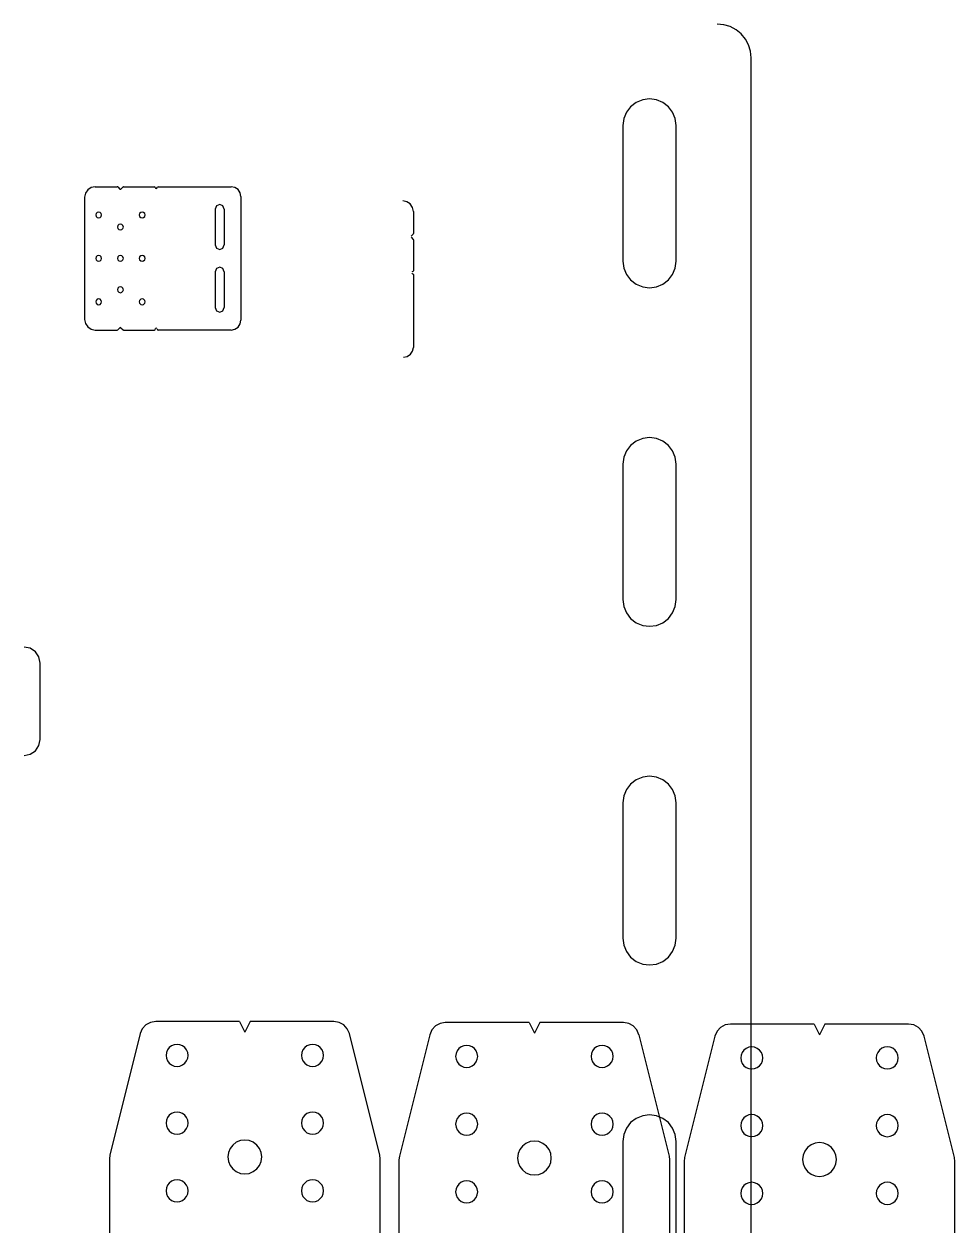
# Model space of a CAD drawing. Extents: x -257 to 298, y -311 to 343.
# Drawn here: x 111.9 to 298.2, y -80.3 to 160.2 of the extents above; entities that cross this region are included whole.
import ezdxf

# ---------------------------------------------------------------- set-up
doc = ezdxf.new("R2010")
doc.units = 0

msp = doc.modelspace()

# ---------------------------------------------------------------- linework, layer by layer
for p, q in [((135.605373, -40.823182), (135.17655, -41.80289)), ((136.311684, -40.056746), (135.605373, -40.823182)), ((137.22654, -39.557409), (136.311684, -40.056746)), ((138.281, -39.379), (137.22654, -39.557409)), ((155.036, -39.3791), (138.281, -39.3791)), ((155.036, -39.3791), (156.10267, -41.51242)), ((157.17, -39.3791), (156.10333, -41.51242)), ((173.924, -39.3791), (157.17, -39.3791)), ((174.97901, -39.557419), (173.92455, -39.37901)), ((175.893866, -40.056756), (174.97901, -39.557419)), ((176.600177, -40.823192), (175.893866, -40.056756)), ((177.029, -41.8029), (176.600177, -40.823192)), ((194.241684, -40.264446), (193.535373, -41.030882)), ((195.15654, -39.765109), (194.241684, -40.264446)), ((196.211, -39.5867), (195.15654, -39.765109)), ((212.966, -39.5868), (196.211, -39.5868)), ((212.966, -39.5868), (214.03267, -41.72012)), ((215.099, -39.5868), (214.03233, -41.72012)), ((231.854, -39.5868), (215.099, -39.5868)), ((232.90801, -39.765119), (231.85355, -39.58671)), ((233.822866, -40.264456), (232.90801, -39.765119)), ((234.529177, -41.030892), (233.822866, -40.264456)), ((251.275684, -40.558446), (250.569373, -41.324882)), ((252.19054, -40.059109), (251.275684, -40.558446)), ((253.245, -39.8807), (252.19054, -40.059109)), ((270, -39.8807), (253.245, -39.8807)), ((270, -39.8807), (271.06667, -42.01402)), ((272.134, -39.8807), (271.06733, -42.01402)), ((288.888, -39.8807), (272.134, -39.8807)), ((289.943017, -40.059122), (288.88856, -39.88071)), ((290.85787, -40.558459), (289.943017, -40.059122)), ((291.564178, -41.324895), (290.85787, -40.558459)), ((135.177, -41.8028), (129.10516, -66.0903)), ((183.101, -66.0903), (177.02916, -41.8028)), ((193.106, -42.0105), (187.03416, -66.298)), ((193.535373, -41.030882), (193.10655, -42.01059)), ((234.958, -42.0106), (234.529177, -41.030892)), ((241.03, -66.2979), (234.95816, -42.0104)), ((250.141, -42.3045), (244.06916, -66.592)), ((250.569373, -41.324882), (250.14055, -42.30459)), ((291.993, -42.3046), (291.564178, -41.324895)), ((298.065, -66.5919), (291.99316, -42.3044)), ((140.424431, -45.576194), (140.348, -46.1523)), ((140.643816, -45.0483), (140.424431, -45.576194)), ((140.991293, -44.59436), (140.643816, -45.0483)), ((141.452, -44.240116), (140.991293, -44.59436)), ((141.989138, -44.018254), (141.452, -44.240116)), ((142.556, -43.9443), (141.989138, -44.018254)), ((143.122862, -44.018254), (142.556, -43.9443)), ((143.66, -44.240116), (143.122862, -44.018254)), ((144.120707, -44.59436), (143.66, -44.240116)), ((144.468184, -45.0483), (144.120707, -44.59436)), ((144.687569, -45.576194), (144.468184, -45.0483)), ((144.764, -46.1523), (144.687569, -45.576194)), ((167.518431, -45.576194), (167.442, -46.1523)), ((167.737816, -45.0483), (167.518431, -45.576194)), ((168.085293, -44.59436), (167.737816, -45.0483)), ((168.546, -44.240116), (168.085293, -44.59436)), ((169.083138, -44.018254), (168.546, -44.240116)), ((169.65, -43.9443), (169.083138, -44.018254)), ((170.216862, -44.018254), (169.65, -43.9443)), ((170.754, -44.240116), (170.216862, -44.018254)), ((171.214707, -44.59436), (170.754, -44.240116)), ((171.562184, -45.0483), (171.214707, -44.59436)), ((171.781569, -45.576194), (171.562184, -45.0483)), ((171.858, -46.1523), (171.781569, -45.576194)), ((198.573816, -45.256), (198.354431, -45.783894)), ((198.921293, -44.80206), (198.573816, -45.256)), ((199.382, -44.447816), (198.921293, -44.80206)), ((199.919138, -44.225954), (199.382, -44.447816)), ((200.486, -44.152), (199.919138, -44.225954)), ((201.052862, -44.225954), (200.486, -44.152)), ((201.59, -44.447816), (201.052862, -44.225954)), ((202.050707, -44.80206), (201.59, -44.447816)), ((202.398184, -45.256), (202.050707, -44.80206)), ((202.617569, -45.783894), (202.398184, -45.256)), ((225.666816, -45.256), (225.447431, -45.783894)), ((226.014293, -44.80206), (225.666816, -45.256)), ((226.475, -44.447816), (226.014293, -44.80206)), ((227.012138, -44.225954), (226.475, -44.447816)), ((227.579, -44.152), (227.012138, -44.225954)), ((228.145862, -44.225954), (227.579, -44.152)), ((228.683, -44.447816), (228.145862, -44.225954)), ((229.143707, -44.80206), (228.683, -44.447816)), ((229.491184, -45.256), (229.143707, -44.80206)), ((229.710569, -45.783894), (229.491184, -45.256)), ((255.607816, -45.55), (255.388431, -46.077894)), ((255.955293, -45.09606), (255.607816, -45.55)), ((256.416, -44.741816), (255.955293, -45.09606)), ((256.953138, -44.519954), (256.416, -44.741816)), ((257.52, -44.446), (256.953138, -44.519954)), ((258.086862, -44.519954), (257.52, -44.446)), ((258.624, -44.741816), (258.086862, -44.519954)), ((259.084707, -45.09606), (258.624, -44.741816)), ((259.432184, -45.55), (259.084707, -45.09606)), ((259.651569, -46.077894), (259.432184, -45.55)), ((282.700238, -45.54801), (282.481403, -46.076955)), ((283.04761, -45.093033), (282.700238, -45.54801)), ((283.508634, -44.737892), (283.04761, -45.093033)), ((284.046392, -44.515441), (283.508634, -44.737892)), ((284.613995, -44.441291), (284.046392, -44.515441)), ((285.181598, -44.515441), (284.613995, -44.441291)), ((285.719356, -44.737892), (285.181598, -44.515441)), ((286.18038, -45.093033), (285.719356, -44.737892)), ((286.527752, -45.54801), (286.18038, -45.093033)), ((286.746587, -46.076955), (286.527752, -45.54801)), ((140.348, -46.1523), (140.424431, -46.728406)), ((140.424431, -46.728406), (140.643816, -47.2563)), ((140.643816, -47.2563), (140.991293, -47.71024)), ((140.991293, -47.71024), (141.452, -48.064484)), ((141.452, -48.064484), (141.989138, -48.286346)), ((143.122862, -48.286346), (143.66, -48.064484)), ((143.66, -48.064484), (144.120707, -47.71024)), ((144.120707, -47.71024), (144.468184, -47.2563)), ((144.468184, -47.2563), (144.687569, -46.728406)), ((144.687569, -46.728406), (144.764, -46.1523)), ((144.764, -46.1523), (144.764, -46.1523)), ((167.442, -46.1523), (167.518431, -46.728406)), ((167.518431, -46.728406), (167.737816, -47.2563)), ((167.737816, -47.2563), (168.085293, -47.71024)), ((168.085293, -47.71024), (168.546, -48.064484)), ((168.546, -48.064484), (169.083138, -48.286346)), ((170.216862, -48.286346), (170.754, -48.064484)), ((170.754, -48.064484), (171.214707, -47.71024)), ((171.214707, -47.71024), (171.562184, -47.2563)), ((171.562184, -47.2563), (171.781569, -46.728406)), ((171.781569, -46.728406), (171.858, -46.1523)), ((171.858, -46.1523), (171.858, -46.1523)), ((198.354431, -45.783894), (198.278, -46.36)), ((198.278, -46.36), (198.354431, -46.936106)), ((198.354431, -46.936106), (198.573816, -47.464)), ((198.573816, -47.464), (198.921293, -47.91794)), ((198.921293, -47.91794), (199.382, -48.272184)), ((201.59, -48.272184), (202.050707, -47.91794)), ((202.050707, -47.91794), (202.398184, -47.464)), ((202.398184, -47.464), (202.617569, -46.936106)), ((202.694, -46.36), (202.617569, -45.783894)), ((202.617569, -46.936106), (202.694, -46.36)), ((202.694, -46.36), (202.694, -46.36)), ((225.447431, -45.783894), (225.371, -46.36)), ((225.371, -46.36), (225.447431, -46.936106)), ((225.447431, -46.936106), (225.666816, -47.464)), ((225.666816, -47.464), (226.014293, -47.91794)), ((226.014293, -47.91794), (226.475, -48.272184)), ((228.683, -48.272184), (229.143707, -47.91794)), ((229.143707, -47.91794), (229.491184, -47.464)), ((229.491184, -47.464), (229.710569, -46.936106)), ((229.787, -46.36), (229.710569, -45.783894)), ((229.710569, -46.936106), (229.787, -46.36)), ((229.787, -46.36), (229.787, -46.36)), ((255.388431, -46.077894), (255.312, -46.654)), ((255.312, -46.654), (255.388431, -47.230106)), ((255.388431, -47.230106), (255.607816, -47.758)), ((255.607816, -47.758), (255.955293, -48.21194)), ((259.084707, -48.21194), (259.432184, -47.758)), ((259.432184, -47.758), (259.651569, -47.230106)), ((259.728, -46.654), (259.651569, -46.077894)), ((259.651569, -47.230106), (259.728, -46.654)), ((259.728, -46.654), (259.728, -46.654)), ((282.481403, -46.076955), (282.40599, -46.654)), ((282.40599, -46.654), (282.481403, -47.231045)), ((282.481403, -47.231045), (282.700238, -47.75999)), ((282.700238, -47.75999), (283.04761, -48.214967)), ((286.18038, -48.214967), (286.527752, -47.75999)), ((286.527752, -47.75999), (286.746587, -47.231045)), ((286.822, -46.654), (286.746587, -46.076955)), ((286.746587, -47.231045), (286.822, -46.654)), ((286.822, -46.654), (286.822, -46.654)), ((141.989138, -48.286346), (142.556, -48.3603)), ((142.556, -48.3603), (143.122862, -48.286346)), ((169.083138, -48.286346), (169.65, -48.3603)), ((169.65, -48.3603), (170.216862, -48.286346)), ((199.382, -48.272184), (199.919138, -48.494046)), ((199.919138, -48.494046), (200.486, -48.568)), ((200.486, -48.568), (201.052862, -48.494046)), ((201.052862, -48.494046), (201.59, -48.272184)), ((226.475, -48.272184), (227.012138, -48.494046)), ((227.012138, -48.494046), (227.579, -48.568)), ((227.579, -48.568), (228.145862, -48.494046)), ((228.145862, -48.494046), (228.683, -48.272184)), ((255.955293, -48.21194), (256.416, -48.566184)), ((256.416, -48.566184), (256.953138, -48.788046)), ((256.953138, -48.788046), (257.52, -48.862)), ((257.52, -48.862), (258.086862, -48.788046)), ((258.086862, -48.788046), (258.624, -48.566184)), ((258.624, -48.566184), (259.084707, -48.21194)), ((283.04761, -48.214967), (283.508634, -48.570108)), ((283.508634, -48.570108), (284.046392, -48.792559)), ((284.046392, -48.792559), (284.613995, -48.866709)), ((284.613995, -48.866709), (285.181598, -48.792559)), ((285.181598, -48.792559), (285.719356, -48.570108)), ((285.719356, -48.570108), (286.18038, -48.214967)), ((141.989138, -57.564954), (141.452, -57.786816)), ((142.556, -57.491), (141.989138, -57.564954)), ((143.122862, -57.564954), (142.556, -57.491)), ((143.66, -57.786816), (143.122862, -57.564954)), ((169.083138, -57.564954), (168.546, -57.786816)), ((169.65, -57.491), (169.083138, -57.564954)), ((170.216862, -57.564954), (169.65, -57.491)), ((170.754, -57.786816), (170.216862, -57.564954)), ((200.486, -57.6987), (199.919138, -57.772654)), ((201.052862, -57.772654), (200.486, -57.6987)), ((227.579, -57.6987), (227.012138, -57.772654)), ((228.145862, -57.772654), (227.579, -57.6987)), ((140.424431, -59.122894), (140.348, -59.699)), ((140.348, -59.699), (140.424431, -60.275106)), ((140.643816, -58.595), (140.424431, -59.122894)), ((140.991293, -58.14106), (140.643816, -58.595)), ((141.452, -57.786816), (140.991293, -58.14106)), ((144.120707, -58.14106), (143.66, -57.786816)), ((144.468184, -58.595), (144.120707, -58.14106)), ((144.687569, -59.122894), (144.468184, -58.595)), ((144.764, -59.699), (144.687569, -59.122894)), ((144.687569, -60.275106), (144.764, -59.699)), ((144.764, -59.699), (144.764, -59.699)), ((167.518431, -59.122894), (167.442, -59.699)), ((167.442, -59.699), (167.518431, -60.275106)), ((167.737816, -58.595), (167.518431, -59.122894)), ((168.085293, -58.14106), (167.737816, -58.595)), ((168.546, -57.786816), (168.085293, -58.14106)), ((171.214707, -58.14106), (170.754, -57.786816)), ((171.562184, -58.595), (171.214707, -58.14106)), ((171.781569, -59.122894), (171.562184, -58.595)), ((171.858, -59.699), (171.781569, -59.122894)), ((171.781569, -60.275106), (171.858, -59.699)), ((171.858, -59.699), (171.858, -59.699)), ((198.354431, -59.330594), (198.278, -59.9067)), ((198.278, -59.9067), (198.354431, -60.482806)), ((198.573816, -58.8027), (198.354431, -59.330594)), ((198.921293, -58.34876), (198.573816, -58.8027)), ((199.382, -57.994516), (198.921293, -58.34876)), ((199.919138, -57.772654), (199.382, -57.994516)), ((201.59, -57.994516), (201.052862, -57.772654)), ((202.050707, -58.34876), (201.59, -57.994516)), ((202.398184, -58.8027), (202.050707, -58.34876)), ((202.617569, -59.330594), (202.398184, -58.8027)), ((202.694, -59.9067), (202.617569, -59.330594)), ((202.617569, -60.482806), (202.694, -59.9067)), ((202.694, -59.9067), (202.694, -59.9067)), ((225.447431, -59.330594), (225.371, -59.9067)), ((225.371, -59.9067), (225.447431, -60.482806)), ((225.666816, -58.8027), (225.447431, -59.330594)), ((226.014293, -58.34876), (225.666816, -58.8027)), ((226.475, -57.994516), (226.014293, -58.34876)), ((227.012138, -57.772654), (226.475, -57.994516)), ((228.683, -57.994516), (228.145862, -57.772654)), ((229.143707, -58.34876), (228.683, -57.994516)), ((229.491184, -58.8027), (229.143707, -58.34876)), ((229.710569, -59.330594), (229.491184, -58.8027)), ((229.787, -59.9067), (229.710569, -59.330594)), ((229.710569, -60.482806), (229.787, -59.9067)), ((229.787, -59.9067), (229.787, -59.9067)), ((255.388431, -59.624494), (255.312, -60.2006)), ((255.607816, -59.0966), (255.388431, -59.624494)), ((255.955293, -58.64266), (255.607816, -59.0966)), ((256.416, -58.288416), (255.955293, -58.64266)), ((256.953138, -58.066554), (256.416, -58.288416)), ((257.52, -57.9926), (256.953138, -58.066554)), ((258.086862, -58.066554), (257.52, -57.9926)), ((258.624, -58.288416), (258.086862, -58.066554)), ((259.084707, -58.64266), (258.624, -58.288416)), ((259.432184, -59.0966), (259.084707, -58.64266)), ((259.651569, -59.624494), (259.432184, -59.0966)), ((259.728, -60.2006), (259.651569, -59.624494)), ((282.481403, -59.623555), (282.40599, -60.2006)), ((282.700238, -59.09461), (282.481403, -59.623555)), ((283.04761, -58.639633), (282.700238, -59.09461)), ((283.508634, -58.284492), (283.04761, -58.639633)), ((284.046392, -58.062041), (283.508634, -58.284492)), ((284.613995, -57.987891), (284.046392, -58.062041)), ((285.181598, -58.062041), (284.613995, -57.987891)), ((285.719356, -58.284492), (285.181598, -58.062041)), ((286.18038, -58.639633), (285.719356, -58.284492)), ((286.527752, -59.09461), (286.18038, -58.639633)), ((286.746587, -59.623555), (286.527752, -59.09461)), ((286.822, -60.2006), (286.746587, -59.623555)), ((140.424431, -60.275106), (140.643816, -60.803)), ((140.643816, -60.803), (140.991293, -61.25694)), ((140.991293, -61.25694), (141.452, -61.611184)), ((141.452, -61.611184), (141.989138, -61.833046)), ((141.989138, -61.833046), (142.556, -61.907)), ((142.556, -61.907), (143.122862, -61.833046)), ((143.122862, -61.833046), (143.66, -61.611184)), ((143.66, -61.611184), (144.120707, -61.25694)), ((144.120707, -61.25694), (144.468184, -60.803)), ((144.468184, -60.803), (144.687569, -60.275106)), ((167.518431, -60.275106), (167.737816, -60.803)), ((167.737816, -60.803), (168.085293, -61.25694)), ((168.085293, -61.25694), (168.546, -61.611184)), ((168.546, -61.611184), (169.083138, -61.833046)), ((169.083138, -61.833046), (169.65, -61.907)), ((169.65, -61.907), (170.216862, -61.833046)), ((170.216862, -61.833046), (170.754, -61.611184)), ((170.754, -61.611184), (171.214707, -61.25694)), ((171.214707, -61.25694), (171.562184, -60.803)), ((171.562184, -60.803), (171.781569, -60.275106)), ((198.354431, -60.482806), (198.573816, -61.0107)), ((198.573816, -61.0107), (198.921293, -61.46464)), ((198.921293, -61.46464), (199.382, -61.818884)), ((199.382, -61.818884), (199.919138, -62.040746)), ((199.919138, -62.040746), (200.486, -62.1147)), ((200.486, -62.1147), (201.052862, -62.040746)), ((201.052862, -62.040746), (201.59, -61.818884)), ((201.59, -61.818884), (202.050707, -61.46464)), ((202.050707, -61.46464), (202.398184, -61.0107)), ((202.398184, -61.0107), (202.617569, -60.482806)), ((225.447431, -60.482806), (225.666816, -61.0107)), ((225.666816, -61.0107), (226.014293, -61.46464)), ((226.014293, -61.46464), (226.475, -61.818884)), ((226.475, -61.818884), (227.012138, -62.040746)), ((227.012138, -62.040746), (227.579, -62.1147)), ((227.579, -62.1147), (228.145862, -62.040746)), ((228.145862, -62.040746), (228.683, -61.818884)), ((228.683, -61.818884), (229.143707, -61.46464)), ((229.143707, -61.46464), (229.491184, -61.0107)), ((229.491184, -61.0107), (229.710569, -60.482806)), ((255.312, -60.2006), (255.388431, -60.776706)), ((255.388431, -60.776706), (255.607816, -61.3046)), ((255.607816, -61.3046), (255.955293, -61.75854)), ((255.955293, -61.75854), (256.416, -62.112784)), ((256.416, -62.112784), (256.953138, -62.334646)), ((256.953138, -62.334646), (257.52, -62.4086)), ((257.52, -62.4086), (258.086862, -62.334646)), ((258.086862, -62.334646), (258.624, -62.112784)), ((258.624, -62.112784), (259.084707, -61.75854)), ((259.084707, -61.75854), (259.432184, -61.3046)), ((259.432184, -61.3046), (259.651569, -60.776706)), ((259.651569, -60.776706), (259.728, -60.2006)), ((259.728, -60.2006), (259.728, -60.2006)), ((282.40599, -60.2006), (282.481403, -60.777645)), ((282.481403, -60.777645), (282.700238, -61.30659)), ((282.700238, -61.30659), (283.04761, -61.761567)), ((283.04761, -61.761567), (283.508634, -62.116708)), ((283.508634, -62.116708), (284.046392, -62.339159)), ((284.046392, -62.339159), (284.613995, -62.413309)), ((284.613995, -62.413309), (285.181598, -62.339159)), ((285.181598, -62.339159), (285.719356, -62.116708)), ((285.719356, -62.116708), (286.18038, -61.761567)), ((286.18038, -61.761567), (286.527752, -61.30659)), ((286.527752, -61.30659), (286.746587, -60.777645)), ((286.746587, -60.777645), (286.822, -60.2006)), ((286.822, -60.2006), (286.822, -60.2006)), ((153.170401, -64.77897), (152.833906, -65.588661)), ((153.703366, -64.082711), (153.170401, -64.77897)), ((154.410005, -63.539366), (153.703366, -64.082711)), ((155.233875, -63.199072), (154.410005, -63.539366)), ((156.103335, -63.08564), (155.233875, -63.199072)), ((156.972795, -63.199072), (156.103335, -63.08564)), ((157.796665, -63.539366), (156.972795, -63.199072)), ((158.503304, -64.082711), (157.796665, -63.539366)), ((159.036269, -64.77897), (158.503304, -64.082711)), ((159.372766, -65.588661), (159.036269, -64.77897)), ((211.632366, -64.290411), (211.099401, -64.98667)), ((212.339005, -63.747066), (211.632366, -64.290411)), ((213.162875, -63.406772), (212.339005, -63.747066)), ((214.032335, -63.29334), (213.162875, -63.406772)), ((214.901795, -63.406772), (214.032335, -63.29334)), ((215.725665, -63.747066), (214.901795, -63.406772)), ((216.432304, -64.290411), (215.725665, -63.747066)), ((216.965269, -64.98667), (216.432304, -64.290411)), ((268.667354, -64.584404), (268.134388, -65.280665)), ((269.373995, -64.041058), (268.667354, -64.584404)), ((270.197867, -63.700762), (269.373995, -64.041058)), ((271.06733, -63.58733), (270.197867, -63.700762)), ((271.936793, -63.700762), (271.06733, -63.58733)), ((272.760665, -64.041058), (271.936793, -63.700762)), ((273.467306, -64.584404), (272.760665, -64.041058)), ((274.000272, -65.280665), (273.467306, -64.584404)), ((129.105, -66.0902), (129.009457, -66.866311)), ((129.01, -66.8664), (129.01, -144.552)), ((152.833906, -65.588661), (152.716675, -66.4723)), ((152.716675, -66.4723), (152.833907, -67.355939)), ((159.49, -66.4723), (159.372766, -65.588661)), ((159.372767, -67.355939), (159.489998, -66.4723)), ((159.489998, -66.4723), (159.49, -66.4723)), ((183.196, -66.8663), (183.100457, -66.090189)), ((183.196, -144.552), (183.196, -66.8664)), ((186.939, -67.0741), (186.939, -144.76)), ((187.035, -66.2978), (186.939457, -67.07391)), ((210.762906, -65.796361), (210.645675, -66.68)), ((210.645675, -66.68), (210.762907, -67.563639)), ((211.099401, -64.98667), (210.762906, -65.796361)), ((217.301766, -65.796361), (216.965269, -64.98667)), ((217.419, -66.68), (217.301766, -65.796361)), ((217.301767, -67.563639), (217.418998, -66.68)), ((217.418998, -66.68), (217.419, -66.68)), ((241.126, -67.0739), (241.030454, -66.29779)), ((241.126, -144.76), (241.126, -67.0741)), ((244.069, -66.5918), (243.973457, -67.367911)), ((267.797891, -66.090358), (267.68066, -66.974)), ((267.68066, -66.974), (267.797891, -67.857642)), ((268.134388, -65.280665), (267.797891, -66.090358)), ((274.336769, -66.090358), (274.000272, -65.280665)), ((274.454, -66.974), (274.336769, -66.090358)), ((274.336769, -67.857642), (274.454, -66.974)), ((274.454, -66.974), (274.454, -66.974)), ((298.16, -67.3679), (298.06444, -66.591789)), ((152.833907, -67.355939), (153.170404, -68.16563)), ((153.170404, -68.16563), (153.703369, -68.861889)), ((153.703369, -68.861889), (154.410008, -69.405234)), ((154.410008, -69.405234), (155.233877, -69.745528)), ((156.972798, -69.745528), (157.796668, -69.405234)), ((157.796668, -69.405234), (158.503306, -68.861889)), ((158.503306, -68.861889), (159.036271, -68.16563)), ((159.036271, -68.16563), (159.372767, -67.355939)), ((210.762907, -67.563639), (211.099404, -68.37333)), ((211.099404, -68.37333), (211.632369, -69.069589)), ((211.632369, -69.069589), (212.339008, -69.612934)), ((212.339008, -69.612934), (213.162877, -69.953228)), ((214.901798, -69.953228), (215.725668, -69.612934)), ((215.725668, -69.612934), (216.432306, -69.069589)), ((216.432306, -69.069589), (216.965271, -68.37333)), ((216.965271, -68.37333), (217.301767, -67.563639)), ((243.974, -67.368), (243.974, -145.054)), ((267.797891, -67.857642), (268.134388, -68.667335)), ((268.134388, -68.667335), (268.667354, -69.363596)), ((268.667354, -69.363596), (269.373995, -69.906942)), ((272.760665, -69.906942), (273.467306, -69.363596)), ((273.467306, -69.363596), (274.000272, -68.667335)), ((274.000272, -68.667335), (274.336769, -67.857642)), ((298.16, -145.054), (298.16, -67.368)), ((140.991293, -71.68776), (140.643816, -72.1417)), ((141.452, -71.333516), (140.991293, -71.68776)), ((141.989138, -71.111654), (141.452, -71.333516)), ((142.556, -71.0377), (141.989138, -71.111654)), ((143.122862, -71.111654), (142.556, -71.0377)), ((143.66, -71.333516), (143.122862, -71.111654)), ((144.120707, -71.68776), (143.66, -71.333516)), ((144.468184, -72.1417), (144.120707, -71.68776)), ((155.233877, -69.745528), (156.103338, -69.85896)), ((156.103338, -69.85896), (156.972798, -69.745528)), ((168.085293, -71.68776), (167.737816, -72.1417)), ((168.546, -71.333516), (168.085293, -71.68776)), ((169.083138, -71.111654), (168.546, -71.333516)), ((169.65, -71.0377), (169.083138, -71.111654)), ((170.216862, -71.111654), (169.65, -71.0377)), ((170.754, -71.333516), (170.216862, -71.111654)), ((171.214707, -71.68776), (170.754, -71.333516)), ((171.562184, -72.1417), (171.214707, -71.68776)), ((198.921293, -71.89536), (198.573816, -72.3493)), ((199.382, -71.541116), (198.921293, -71.89536)), ((199.919138, -71.319254), (199.382, -71.541116)), ((200.486, -71.2453), (199.919138, -71.319254)), ((201.052862, -71.319254), (200.486, -71.2453)), ((201.59, -71.541116), (201.052862, -71.319254)), ((202.050707, -71.89536), (201.59, -71.541116)), ((202.398184, -72.3493), (202.050707, -71.89536)), ((213.162877, -69.953228), (214.032338, -70.06666)), ((214.032338, -70.06666), (214.901798, -69.953228)), ((226.014293, -71.89536), (225.666816, -72.3493)), ((226.475, -71.541116), (226.014293, -71.89536)), ((227.012138, -71.319254), (226.475, -71.541116)), ((227.579, -71.2453), (227.012138, -71.319254)), ((228.145862, -71.319254), (227.579, -71.2453)), ((228.683, -71.541116), (228.145862, -71.319254)), ((229.143707, -71.89536), (228.683, -71.541116)), ((229.491184, -72.3493), (229.143707, -71.89536)), ((256.416, -71.835116), (255.955293, -72.18936)), ((256.953138, -71.613254), (256.416, -71.835116)), ((257.52, -71.5393), (256.953138, -71.613254)), ((258.086862, -71.613254), (257.52, -71.5393)), ((258.624, -71.835116), (258.086862, -71.613254)), ((259.084707, -72.18936), (258.624, -71.835116)), ((269.373995, -69.906942), (270.197867, -70.247238)), ((270.197867, -70.247238), (271.06733, -70.36067)), ((271.06733, -70.36067), (271.936793, -70.247238)), ((271.936793, -70.247238), (272.760665, -69.906942)), ((283.508634, -71.831192), (283.04761, -72.186333)), ((284.046392, -71.608741), (283.508634, -71.831192)), ((284.613995, -71.534591), (284.046392, -71.608741)), ((285.181598, -71.608741), (284.613995, -71.534591)), ((285.719356, -71.831192), (285.181598, -71.608741)), ((286.18038, -72.186333), (285.719356, -71.831192)), ((140.424431, -72.669594), (140.348, -73.2457)), ((140.348, -73.2457), (140.424431, -73.821806)), ((140.643816, -72.1417), (140.424431, -72.669594)), ((140.424431, -73.821806), (140.643816, -74.3497)), ((140.643816, -74.3497), (140.991293, -74.80364)), ((144.120707, -74.80364), (144.468184, -74.3497)), ((144.687569, -72.669594), (144.468184, -72.1417)), ((144.468184, -74.3497), (144.687569, -73.821806)), ((144.764, -73.2457), (144.687569, -72.669594)), ((144.687569, -73.821806), (144.764, -73.2457)), ((144.764, -73.2457), (144.764, -73.2457)), ((167.518431, -72.669594), (167.442, -73.2457)), ((167.442, -73.2457), (167.518431, -73.821806)), ((167.737816, -72.1417), (167.518431, -72.669594)), ((167.518431, -73.821806), (167.737816, -74.3497)), ((167.737816, -74.3497), (168.085293, -74.80364)), ((171.214707, -74.80364), (171.562184, -74.3497)), ((171.781569, -72.669594), (171.562184, -72.1417)), ((171.562184, -74.3497), (171.781569, -73.821806)), ((171.858, -73.2457), (171.781569, -72.669594)), ((171.781569, -73.821806), (171.858, -73.2457)), ((171.858, -73.2457), (171.858, -73.2457)), ((198.354431, -72.877194), (198.278, -73.4533)), ((198.278, -73.4533), (198.354431, -74.029406)), ((198.573816, -72.3493), (198.354431, -72.877194)), ((198.354431, -74.029406), (198.573816, -74.5573)), ((202.617569, -72.877194), (202.398184, -72.3493)), ((202.398184, -74.5573), (202.617569, -74.029406)), ((202.694, -73.4533), (202.617569, -72.877194)), ((202.617569, -74.029406), (202.694, -73.4533)), ((202.694, -73.4533), (202.694, -73.4533)), ((225.447431, -72.877194), (225.371, -73.4533)), ((225.371, -73.4533), (225.447431, -74.029406)), ((225.666816, -72.3493), (225.447431, -72.877194)), ((225.447431, -74.029406), (225.666816, -74.5573)), ((229.710569, -72.877194), (229.491184, -72.3493)), ((229.491184, -74.5573), (229.710569, -74.029406)), ((229.787, -73.4533), (229.710569, -72.877194)), ((229.710569, -74.029406), (229.787, -73.4533)), ((229.787, -73.4533), (229.787, -73.4533)), ((255.388431, -73.171194), (255.312, -73.7473)), ((255.312, -73.7473), (255.388431, -74.323406)), ((255.607816, -72.6433), (255.388431, -73.171194)), ((255.388431, -74.323406), (255.607816, -74.8513)), ((255.955293, -72.18936), (255.607816, -72.6433)), ((259.432184, -72.6433), (259.084707, -72.18936)), ((259.651569, -73.171194), (259.432184, -72.6433)), ((259.432184, -74.8513), (259.651569, -74.323406)), ((259.728, -73.7473), (259.651569, -73.171194)), ((259.651569, -74.323406), (259.728, -73.7473)), ((259.728, -73.7473), (259.728, -73.7473)), ((282.481403, -73.170255), (282.40599, -73.7473)), ((282.40599, -73.7473), (282.481403, -74.324345)), ((282.700238, -72.64131), (282.481403, -73.170255)), ((282.481403, -74.324345), (282.700238, -74.85329)), ((283.04761, -72.186333), (282.700238, -72.64131)), ((286.527752, -72.64131), (286.18038, -72.186333)), ((286.746587, -73.170255), (286.527752, -72.64131)), ((286.527752, -74.85329), (286.746587, -74.324345)), ((286.822, -73.7473), (286.746587, -73.170255)), ((286.746587, -74.324345), (286.822, -73.7473)), ((286.822, -73.7473), (286.822, -73.7473)), ((140.991293, -74.80364), (141.452, -75.157884)), ((141.452, -75.157884), (141.989138, -75.379746)), ((141.989138, -75.379746), (142.556, -75.4537)), ((142.556, -75.4537), (143.122862, -75.379746)), ((143.122862, -75.379746), (143.66, -75.157884)), ((143.66, -75.157884), (144.120707, -74.80364)), ((168.085293, -74.80364), (168.546, -75.157884)), ((168.546, -75.157884), (169.083138, -75.379746)), ((169.083138, -75.379746), (169.65, -75.4537)), ((169.65, -75.4537), (170.216862, -75.379746)), ((170.216862, -75.379746), (170.754, -75.157884)), ((170.754, -75.157884), (171.214707, -74.80364)), ((198.573816, -74.5573), (198.921293, -75.01124)), ((198.921293, -75.01124), (199.382, -75.365484)), ((199.382, -75.365484), (199.919138, -75.587346)), ((199.919138, -75.587346), (200.486, -75.6613)), ((200.486, -75.6613), (201.052862, -75.587346)), ((201.052862, -75.587346), (201.59, -75.365484)), ((201.59, -75.365484), (202.050707, -75.01124)), ((202.050707, -75.01124), (202.398184, -74.5573)), ((225.666816, -74.5573), (226.014293, -75.01124)), ((226.014293, -75.01124), (226.475, -75.365484)), ((226.475, -75.365484), (227.012138, -75.587346)), ((227.012138, -75.587346), (227.579, -75.6613)), ((227.579, -75.6613), (228.145862, -75.587346)), ((228.145862, -75.587346), (228.683, -75.365484)), ((228.683, -75.365484), (229.143707, -75.01124)), ((229.143707, -75.01124), (229.491184, -74.5573)), ((255.607816, -74.8513), (255.955293, -75.30524)), ((255.955293, -75.30524), (256.416, -75.659484)), ((256.416, -75.659484), (256.953138, -75.881346)), ((256.953138, -75.881346), (257.52, -75.9553)), ((257.52, -75.9553), (258.086862, -75.881346)), ((258.086862, -75.881346), (258.624, -75.659484)), ((258.624, -75.659484), (259.084707, -75.30524)), ((259.084707, -75.30524), (259.432184, -74.8513)), ((282.700238, -74.85329), (283.04761, -75.308267)), ((283.04761, -75.308267), (283.508634, -75.663408)), ((283.508634, -75.663408), (284.046392, -75.885859)), ((284.046392, -75.885859), (284.613995, -75.960009)), ((284.613995, -75.960009), (285.181598, -75.885859)), ((285.181598, -75.885859), (285.719356, -75.663408)), ((285.719356, -75.663408), (286.18038, -75.308267)), ((286.18038, -75.308267), (286.527752, -74.85329))]:
    msp.add_line(p, q)
at = {"layer": 'Layer 1'}
for p, q in [((251.940252, 160.02398), (250.61267, 160.15533)), ((253.204711, 159.639741), (251.940252, 160.02398)), ((254.370517, 159.017331), (253.204711, 159.639741)), ((255.402138, 158.171468), (254.370517, 159.017331)), ((256.248001, 157.139847), (255.402138, 158.171468)), ((256.870411, 155.974041), (256.248001, 157.139847)), ((257.25465, 154.709582), (256.870411, 155.974041)), ((257.386, 153.382), (257.25465, 154.709582)), ((257.386, -104.004), (257.386, 153.382)), ((234.399985, 144.454799), (233.287167, 143.599137)), ((235.697419, 144.990697), (234.399985, 144.454799)), ((237.06665, 145.16933), (235.697419, 144.990697)), ((238.435881, 144.990697), (237.06665, 145.16933)), ((239.733315, 144.454799), (238.435881, 144.990697)), ((240.846134, 143.599137), (239.733315, 144.454799)), ((232.447851, 142.502665), (231.917936, 141.22756)), ((233.287167, 143.599137), (232.447851, 142.502665)), ((241.685452, 142.502665), (240.846134, 143.599137)), ((242.215373, 141.22756), (241.685452, 142.502665)), ((231.733, 139.836), (231.733, 112.742)), ((231.917936, 141.22756), (231.73332, 139.836)), ((242.4, 139.836), (242.215373, 141.22756)), ((242.4, 112.742), (242.4, 139.836)), ((125.3491, 127.447662), (124.676295, 126.994045)), ((126.173, 127.614), (125.3491, 127.447662)), ((126.173, 127.614), (130.602, 127.614)), ((130.701, 127.572), (130.60122, 127.613323)), ((130.701, 127.572), (131.124333, 127.14869)), ((131.324, 127.149), (131.747333, 127.57231)), ((131.847, 127.614), (131.74722, 127.572677)), ((131.847, 127.614), (138.023, 127.614)), ((138.15, 127.536), (138.023, 127.614)), ((138.15, 127.536), (138.267001, 127.301979)), ((138.519, 127.302), (138.636004, 127.536021)), ((138.762, 127.614), (138.635785, 127.536)), ((138.762, 127.614), (153.351, 127.614)), ((154.106453, 127.463173), (153.35044, 127.61355)), ((154.747371, 127.034928), (154.106453, 127.463173)), ((124.056, 125.497), (124.056, 101.057)), ((124.222678, 126.32124), (124.05634, 125.49734)), ((124.676295, 126.994045), (124.222678, 126.32124)), ((131.125, 127.149), (131.224781, 127.107669)), ((131.224781, 127.107669), (131.324562, 127.149)), ((138.267, 127.302), (138.393214, 127.223995)), ((138.393214, 127.223995), (138.519428, 127.302)), ((155.175619, 126.394013), (154.747371, 127.034928)), ((155.326, 125.638), (155.175619, 126.394013)), ((155.326, 125.638), (155.326, 100.916)), ((150.444884, 123.780335), (150.17556, 123.133)), ((150.176, 123.133), (150.176, 115.965)), ((151.09278, 124.048307), (150.444884, 123.780335)), ((151.740676, 123.780335), (151.09278, 124.048307)), ((152.01, 123.133), (151.740676, 123.780335)), ((152.01, 123.133), (152.01, 115.965)), ((188.511344, 124.617542), (187.70133, 124.77866)), ((189.198041, 124.158708), (188.511344, 124.617542)), ((189.656878, 123.472013), (189.198041, 124.158708)), ((189.818, 122.662), (189.656878, 123.472013)), ((189.818, 122.662), (189.818, 118.233)), ((126.371868, 122.2611), (126.2936, 121.969)), ((126.2936, 121.969), (126.371868, 121.6769)), ((126.5857, 122.474932), (126.371868, 122.2611)), ((126.371868, 121.6769), (126.5857, 121.463068)), ((126.8778, 122.5532), (126.5857, 122.474932)), ((126.5857, 121.463068), (126.8778, 121.3848)), ((127.1699, 122.474932), (126.8778, 122.5532)), ((126.8778, 121.3848), (127.1699, 121.463068)), ((127.383732, 122.2611), (127.1699, 122.474932)), ((127.1699, 121.463068), (127.383732, 121.6769)), ((127.462, 121.969), (127.383732, 122.2611)), ((127.383732, 121.6769), (127.462, 121.969)), ((127.462, 121.969), (127.462, 121.969)), ((135.064868, 122.2611), (134.9866, 121.969)), ((134.9866, 121.969), (135.064868, 121.6769)), ((135.2787, 122.474932), (135.064868, 122.2611)), ((135.064868, 121.6769), (135.2787, 121.463068)), ((135.5708, 122.5532), (135.2787, 122.474932)), ((135.2787, 121.463068), (135.5708, 121.3848)), ((135.8629, 122.474932), (135.5708, 122.5532)), ((135.5708, 121.3848), (135.8629, 121.463068)), ((136.076732, 122.2611), (135.8629, 122.474932)), ((135.8629, 121.463068), (136.076732, 121.6769)), ((136.155, 121.969), (136.076732, 122.2611)), ((136.076732, 121.6769), (136.155, 121.969)), ((136.155, 121.969), (136.155, 121.969)), ((130.718868, 119.8411), (130.6406, 119.549)), ((130.6406, 119.549), (130.718868, 119.2569)), ((130.9327, 120.054932), (130.718868, 119.8411)), ((130.718868, 119.2569), (130.9327, 119.043068)), ((131.2248, 120.1332), (130.9327, 120.054932)), ((130.9327, 119.043068), (131.2248, 118.9648)), ((131.5169, 120.054932), (131.2248, 120.1332)), ((131.2248, 118.9648), (131.5169, 119.043068)), ((131.730732, 119.8411), (131.5169, 120.054932)), ((131.5169, 119.043068), (131.730732, 119.2569)), ((131.809, 119.549), (131.730732, 119.8411)), ((131.730732, 119.2569), (131.809, 119.549)), ((131.809, 119.549), (131.809, 119.549)), ((189.777, 118.134), (189.353687, 117.710667)), ((189.777, 118.134), (189.818329, 118.233782)), ((150.176, 115.965), (150.445324, 115.317665)), ((151.741116, 115.317665), (152.01044, 115.965)), ((189.354, 117.511), (189.777313, 117.087667)), ((189.818, 116.988), (189.776671, 117.087782)), ((189.818, 116.988), (189.818, 110.811)), ((126.371868, 113.5691), (126.2936, 113.277)), ((126.2936, 113.277), (126.371868, 112.9849)), ((126.5857, 113.782932), (126.371868, 113.5691)), ((126.8778, 113.8612), (126.5857, 113.782932)), ((127.1699, 113.782932), (126.8778, 113.8612)), ((127.383732, 113.5691), (127.1699, 113.782932)), ((127.462, 113.277), (127.383732, 113.5691)), ((127.383732, 112.9849), (127.462, 113.277)), ((127.462, 113.277), (127.462, 113.277)), ((130.718868, 113.5691), (130.6406, 113.277)), ((130.6406, 113.277), (130.718868, 112.9849)), ((130.9327, 113.782932), (130.718868, 113.5691)), ((131.2248, 113.8612), (130.9327, 113.782932)), ((131.5169, 113.782932), (131.2248, 113.8612)), ((131.730732, 113.5691), (131.5169, 113.782932)), ((131.809, 113.277), (131.730732, 113.5691)), ((131.730732, 112.9849), (131.809, 113.277)), ((131.809, 113.277), (131.809, 113.277)), ((135.064868, 113.5691), (134.9866, 113.277)), ((134.9866, 113.277), (135.064868, 112.9849)), ((135.2787, 113.782932), (135.064868, 113.5691)), ((135.5708, 113.8612), (135.2787, 113.782932)), ((135.8629, 113.782932), (135.5708, 113.8612)), ((136.076732, 113.5691), (135.8629, 113.782932)), ((136.155, 113.277), (136.076732, 113.5691)), ((136.076732, 112.9849), (136.155, 113.277)), ((136.155, 113.277), (136.155, 113.277)), ((150.445324, 115.317665), (151.09322, 115.049693)), ((151.09322, 115.049693), (151.741116, 115.317665)), ((126.371868, 112.9849), (126.5857, 112.771068)), ((126.5857, 112.771068), (126.8778, 112.6928)), ((126.8778, 112.6928), (127.1699, 112.771068)), ((127.1699, 112.771068), (127.383732, 112.9849)), ((130.718868, 112.9849), (130.9327, 112.771068)), ((130.9327, 112.771068), (131.2248, 112.6928)), ((131.2248, 112.6928), (131.5169, 112.771068)), ((131.5169, 112.771068), (131.730732, 112.9849)), ((135.064868, 112.9849), (135.2787, 112.771068)), ((135.2787, 112.771068), (135.5708, 112.6928)), ((135.5708, 112.6928), (135.8629, 112.771068)), ((135.8629, 112.771068), (136.076732, 112.9849)), ((150.444884, 111.236335), (150.17556, 110.589)), ((151.09278, 111.504307), (150.444884, 111.236335)), ((151.740676, 111.236335), (151.09278, 111.504307)), ((152.01, 110.589), (151.740676, 111.236335)), ((189.74, 110.685), (189.505982, 110.567999)), ((189.74, 110.685), (189.818003, 110.811215)), ((231.733, 112.743), (231.917627, 111.35144)), ((231.917627, 111.35144), (232.447548, 110.076335)), ((241.685149, 110.076335), (242.215064, 111.35144)), ((242.215064, 111.35144), (242.39968, 112.743)), ((150.176, 110.589), (150.176, 103.42)), ((152.01, 110.589), (152.01, 103.42)), ((189.506, 110.316), (189.740018, 110.198996)), ((189.818, 110.073), (189.739997, 110.199215)), ((189.818, 110.073), (189.818, 95.4842)), ((232.447548, 110.076335), (233.286866, 108.979863)), ((233.286866, 108.979863), (234.399685, 108.124201)), ((239.733015, 108.124201), (240.845833, 108.979863)), ((240.845833, 108.979863), (241.685149, 110.076335)), ((130.718868, 107.2961), (130.6406, 107.004)), ((130.6406, 107.004), (130.718868, 106.7119)), ((130.9327, 107.509932), (130.718868, 107.2961)), ((130.718868, 106.7119), (130.9327, 106.498068)), ((131.2248, 107.5882), (130.9327, 107.509932)), ((130.9327, 106.498068), (131.2248, 106.4198)), ((131.5169, 107.509932), (131.2248, 107.5882)), ((131.2248, 106.4198), (131.5169, 106.498068)), ((131.730732, 107.2961), (131.5169, 107.509932)), ((131.5169, 106.498068), (131.730732, 106.7119)), ((131.809, 107.004), (131.730732, 107.2961)), ((131.730732, 106.7119), (131.809, 107.004)), ((131.809, 107.004), (131.809, 107.004)), ((234.399685, 108.124201), (235.697119, 107.588303)), ((235.697119, 107.588303), (237.06635, 107.40967)), ((237.06635, 107.40967), (238.435581, 107.588303)), ((238.435581, 107.588303), (239.733015, 108.124201)), ((126.371868, 104.8761), (126.2936, 104.584)), ((126.2936, 104.584), (126.371868, 104.2919)), ((126.5857, 105.089932), (126.371868, 104.8761)), ((126.371868, 104.2919), (126.5857, 104.078068)), ((126.8778, 105.1682), (126.5857, 105.089932)), ((126.5857, 104.078068), (126.8778, 103.9998)), ((127.1699, 105.089932), (126.8778, 105.1682)), ((126.8778, 103.9998), (127.1699, 104.078068)), ((127.383732, 104.8761), (127.1699, 105.089932)), ((127.1699, 104.078068), (127.383732, 104.2919)), ((127.462, 104.584), (127.383732, 104.8761)), ((127.383732, 104.2919), (127.462, 104.584)), ((127.462, 104.584), (127.462, 104.584)), ((135.064868, 104.8761), (134.9866, 104.584)), ((134.9866, 104.584), (135.064868, 104.2919)), ((135.2787, 105.089932), (135.064868, 104.8761)), ((135.064868, 104.2919), (135.2787, 104.078068)), ((135.5708, 105.1682), (135.2787, 105.089932)), ((135.2787, 104.078068), (135.5708, 103.9998)), ((135.8629, 105.089932), (135.5708, 105.1682)), ((135.5708, 103.9998), (135.8629, 104.078068)), ((136.076732, 104.8761), (135.8629, 105.089932)), ((135.8629, 104.078068), (136.076732, 104.2919)), ((136.155, 104.584), (136.076732, 104.8761)), ((136.076732, 104.2919), (136.155, 104.584)), ((136.155, 104.584), (136.155, 104.584)), ((150.176, 103.42), (150.445324, 102.772665)), ((151.741116, 102.772665), (152.01044, 103.42)), ((124.056, 101.057), (124.217118, 100.246986)), ((150.445324, 102.772665), (151.09322, 102.504693)), ((151.09322, 102.504693), (151.741116, 102.772665)), ((124.217118, 100.246986), (124.675952, 99.560289)), ((124.675952, 99.560289), (125.362647, 99.101452)), ((125.362647, 99.101452), (126.17266, 98.94033)), ((126.173, 98.9399), (130.602, 98.9399)), ((130.602, 98.94), (130.70178, 98.981331)), ((130.701, 98.981), (131.124333, 99.404384)), ((131.224219, 99.445931), (131.124438, 99.4046)), ((131.324, 99.4046), (131.224219, 99.445931)), ((131.324, 99.4044), (131.747333, 98.981016)), ((131.748, 98.9813), (131.84778, 98.939969)), ((131.847, 98.9399), (138.023, 98.9399)), ((138.023, 98.94), (138.149218, 99.018009)), ((138.15, 99.0176), (138.267001, 99.252067)), ((138.392786, 99.330005), (138.266572, 99.252)), ((138.519, 99.252), (138.392786, 99.330005)), ((138.519, 99.2521), (138.636004, 99.017633)), ((138.636, 99.018), (138.762215, 98.939991)), ((153.351, 98.9399), (138.762, 98.9399)), ((153.351, 98.94), (154.107016, 99.090378)), ((154.107016, 99.090378), (154.747935, 99.518625)), ((154.747935, 99.518625), (155.176182, 100.159544)), ((155.176182, 100.159544), (155.32656, 100.91556)), ((188.59901, 93.65908), (189.239925, 94.087325)), ((189.239925, 94.087325), (189.66817, 94.72824)), ((189.66817, 94.72824), (189.81855, 95.48425)), ((187.843, 93.5087), (188.59901, 93.65908)), ((235.697419, 77.257197), (234.399985, 76.721299)), ((237.06665, 77.43583), (235.697419, 77.257197)), ((238.435881, 77.257197), (237.06665, 77.43583)), ((239.733315, 76.721299), (238.435881, 77.257197)), ((232.447851, 74.769165), (231.917936, 73.49406)), ((233.287167, 75.865637), (232.447851, 74.769165)), ((234.399985, 76.721299), (233.287167, 75.865637)), ((240.846134, 75.865637), (239.733315, 76.721299)), ((241.685452, 74.769165), (240.846134, 75.865637)), ((242.215373, 73.49406), (241.685452, 74.769165)), ((231.917936, 73.49406), (231.73332, 72.1025)), ((242.4, 72.1025), (242.215373, 73.49406)), ((231.733, 72.1025), (231.733, 45.0091)), ((242.4, 45.0091), (242.4, 72.1025)), ((231.733, 45.0092), (231.917627, 43.61764)), ((231.917627, 43.61764), (232.447548, 42.342535)), ((241.685149, 42.342535), (242.215064, 43.61764)), ((242.215064, 43.61764), (242.39968, 45.0092)), ((232.447548, 42.342535), (233.286866, 41.246063)), ((233.286866, 41.246063), (234.399685, 40.390401)), ((239.733015, 40.390401), (240.845833, 41.246063)), ((240.845833, 41.246063), (241.685149, 42.342535)), ((234.399685, 40.390401), (235.697119, 39.854503)), ((235.697119, 39.854503), (237.06635, 39.67587)), ((237.06635, 39.67587), (238.435581, 39.854503)), ((238.435581, 39.854503), (239.733015, 40.390401)), ((113.171587, 35.283015), (111.947, 35.5266)), ((113.171587, 35.283015), (111.947, 35.5266)), ((113.171587, 35.283015), (111.947, 35.5266)), ((113.171587, 35.283015), (111.947, 35.5266)), ((113.171587, 35.283015), (111.947, 35.5266)), ((113.171587, 35.283015), (111.947, 35.5266)), ((113.171587, 35.283015), (111.947, 35.5266)), ((114.209742, 34.589342), (113.171587, 35.283015)), ((114.209742, 34.589342), (113.171587, 35.283015)), ((114.209742, 34.589342), (113.171587, 35.283015)), ((114.209742, 34.589342), (113.171587, 35.283015)), ((114.209742, 34.589342), (113.171587, 35.283015)), ((114.209742, 34.589342), (113.171587, 35.283015)), ((114.209742, 34.589342), (113.171587, 35.283015)), ((114.903415, 33.551187), (114.209742, 34.589342)), ((114.903415, 33.551187), (114.209742, 34.589342)), ((114.903415, 33.551187), (114.209742, 34.589342)), ((114.903415, 33.551187), (114.209742, 34.589342)), ((114.903415, 33.551187), (114.209742, 34.589342)), ((114.903415, 33.551187), (114.209742, 34.589342)), ((114.903415, 33.551187), (114.209742, 34.589342)), ((115.147, 32.3266), (114.903415, 33.551187)), ((115.147, 32.3266), (114.903415, 33.551187)), ((115.147, 32.3266), (114.903415, 33.551187)), ((115.147, 32.3266), (114.903415, 33.551187)), ((115.147, 32.3266), (114.903415, 33.551187)), ((115.147, 32.3266), (114.903415, 33.551187)), ((115.147, 32.3266), (114.903415, 33.551187)), ((115.147, 17.0522), (115.147, 32.3261)), ((115.147, 17.0522), (115.147, 32.3261)), ((115.147, 17.0522), (115.147, 32.3261)), ((115.147, 17.0522), (115.147, 32.3261)), ((115.147, 17.0522), (115.147, 32.3261)), ((115.147, 17.0522), (115.147, 32.3261)), ((115.147, 17.0522), (115.147, 32.3261)), ((114.903415, 15.827313), (115.147, 17.0519)), ((114.903415, 15.827313), (115.147, 17.0519)), ((114.903415, 15.827313), (115.147, 17.0519)), ((114.903415, 15.827313), (115.147, 17.0519)), ((114.903415, 15.827313), (115.147, 17.0519)), ((114.903415, 15.827313), (115.147, 17.0519)), ((114.903415, 15.827313), (115.147, 17.0519)), ((113.171587, 14.095485), (114.209742, 14.789158)), ((113.171587, 14.095485), (114.209742, 14.789158)), ((113.171587, 14.095485), (114.209742, 14.789158)), ((113.171587, 14.095485), (114.209742, 14.789158)), ((113.171587, 14.095485), (114.209742, 14.789158)), ((113.171587, 14.095485), (114.209742, 14.789158)), ((113.171587, 14.095485), (114.209742, 14.789158)), ((114.209742, 14.789158), (114.903415, 15.827313)), ((114.209742, 14.789158), (114.903415, 15.827313)), ((114.209742, 14.789158), (114.903415, 15.827313)), ((114.209742, 14.789158), (114.903415, 15.827313)), ((114.209742, 14.789158), (114.903415, 15.827313)), ((114.209742, 14.789158), (114.903415, 15.827313)), ((114.209742, 14.789158), (114.903415, 15.827313)), ((111.947, 13.8519), (113.171587, 14.095485)), ((111.947, 13.8519), (113.171587, 14.095485)), ((111.947, 13.8519), (113.171587, 14.095485)), ((111.947, 13.8519), (113.171587, 14.095485)), ((111.947, 13.8519), (113.171587, 14.095485)), ((111.947, 13.8519), (113.171587, 14.095485)), ((111.947, 13.8519), (113.171587, 14.095485)), ((237.06665, 9.70259), (235.697419, 9.523957)), ((238.435881, 9.523957), (237.06665, 9.70259)), ((233.287167, 8.132397), (232.447851, 7.035925)), ((234.399985, 8.988059), (233.287167, 8.132397)), ((235.697419, 9.523957), (234.399985, 8.988059)), ((239.733315, 8.988059), (238.435881, 9.523957)), ((240.846134, 8.132397), (239.733315, 8.988059)), ((241.685452, 7.035925), (240.846134, 8.132397)), ((231.917936, 5.76082), (231.73332, 4.36926)), ((232.447851, 7.035925), (231.917936, 5.76082)), ((242.215373, 5.76082), (241.685452, 7.035925)), ((242.4, 4.36926), (242.215373, 5.76082)), ((231.733, 4.36918), (231.733, -22.7241)), ((242.4, -22.7241), (242.4, 4.36918)), ((231.733, -22.7241), (231.917627, -24.11566)), ((242.215064, -24.11566), (242.39968, -22.7241)), ((231.917627, -24.11566), (232.447548, -25.390765)), ((232.447548, -25.390765), (233.286866, -26.487237)), ((240.845833, -26.487237), (241.685149, -25.390765)), ((241.685149, -25.390765), (242.215064, -24.11566)), ((233.286866, -26.487237), (234.399685, -27.342899)), ((234.399685, -27.342899), (235.697119, -27.878797)), ((235.697119, -27.878797), (237.06635, -28.05743)), ((237.06635, -28.05743), (238.435581, -27.878797)), ((238.435581, -27.878797), (239.733015, -27.342899)), ((239.733015, -27.342899), (240.845833, -26.487237)), ((233.287167, -59.600863), (232.447851, -60.697335)), ((234.399985, -58.745201), (233.287167, -59.600863)), ((235.697419, -58.209303), (234.399985, -58.745201)), ((237.06665, -58.03067), (235.697419, -58.209303)), ((238.435881, -58.209303), (237.06665, -58.03067)), ((239.733315, -58.745201), (238.435881, -58.209303)), ((240.846134, -59.600863), (239.733315, -58.745201)), ((241.685452, -60.697335), (240.846134, -59.600863)), ((231.917936, -61.97244), (231.73332, -63.364)), ((232.447851, -60.697335), (231.917936, -61.97244)), ((242.215373, -61.97244), (241.685452, -60.697335)), ((242.4, -63.364), (242.215373, -61.97244)), ((231.733, -63.3641), (231.733, -90.4574)), ((242.4, -90.4574), (242.4, -63.3641))]:
    msp.add_line(p, q, dxfattribs=at)

doc.saveas('drawing.dxf')
